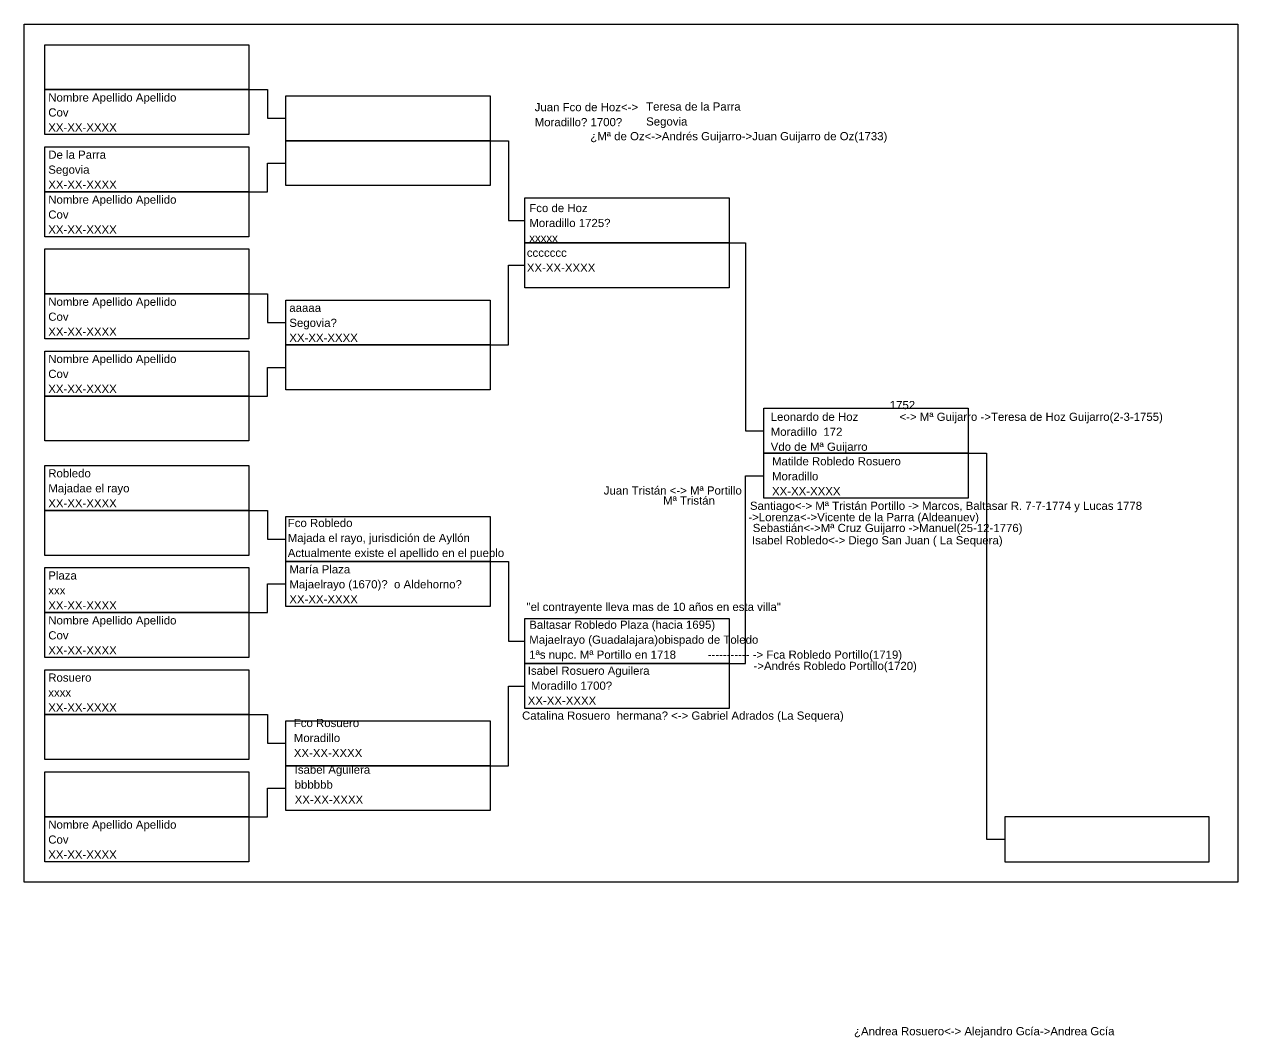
# Model space of a CAD drawing. Header units: millimetres. Extents: x -16844 to 23151, y -8543 to 4892.
# Drawn here: x -568.8 to -271.8, y -1995.1 to -1747 of the extents above; entities that cross this region are included whole.
import ezdxf

# ---------------------------------------------------------------- set-up
doc = ezdxf.new("R2010")
doc.units = ezdxf.units.MM
doc.layers.add('Sanz', color=230, linetype='Continuous')
doc.styles.add('Arial', font='arial.ttf', dxfattribs={"height": 0.01})

# ---------------------------------------------------------------- blocks, each defined once
blk = doc.blocks.new('Hoja superior')
for points in [[(0, 210), (297, 210), (297, 0), (0, 0)], [(5, 205), (55, 205), (55, 194), (5, 194)], [(5, 194), (55, 194), (55, 183), (5, 183)], [(64, 192.5), (114, 192.5), (114, 181.5), (64, 181.5)], [(64, 181.5), (114, 181.5), (114, 170.5), (64, 170.5)], [(5, 180), (55, 180), (55, 169), (5, 169)], [(5, 169), (55, 169), (55, 158), (5, 158)], [(122.5, 167.5), (172.5, 167.5), (172.5, 156.5), (122.5, 156.5)], [(5, 155), (55, 155), (55, 144), (5, 144)], [(122.5, 156.5), (172.5, 156.5), (172.5, 145.5), (122.5, 145.5)], [(5, 144), (55, 144), (55, 133), (5, 133)], [(64, 142.5), (114, 142.5), (114, 131.5), (64, 131.5)], [(64, 131.5), (114, 131.5), (114, 120.5), (64, 120.5)], [(5, 130), (55, 130), (55, 119), (5, 119)], [(5, 119), (55, 119), (55, 108), (5, 108)], [(181, 116), (231, 116), (231, 105), (181, 105)], [(181, 105), (231, 105), (231, 94), (181, 94)], [(5, 102), (55, 102), (55, 91), (5, 91)], [(5, 91), (55, 91), (55, 80), (5, 80)], [(64, 89.5), (114, 89.5), (114, 78.5), (64, 78.5)], [(64, 78.5), (114, 78.5), (114, 67.5), (64, 67.5)], [(5, 77), (55, 77), (55, 66), (5, 66)], [(5, 66), (55, 66), (55, 55), (5, 55)], [(122.5, 64.5), (172.5, 64.5), (172.5, 53.5), (122.5, 53.5)], [(122.5, 53.5), (172.5, 53.5), (172.5, 42.5), (122.5, 42.5)], [(5, 52), (55, 52), (55, 41), (5, 41)], [(5, 41), (55, 41), (55, 30), (5, 30)], [(64, 39.5), (114, 39.5), (114, 28.5), (64, 28.5)], [(5, 27), (55, 27), (55, 16), (5, 16)], [(64, 28.5), (114, 28.5), (114, 17.5), (64, 17.5)], [(5, 16), (55, 16), (55, 5), (5, 5)], [(240, 5), (290, 5), (290, 16), (240, 16)]]:
    blk.add_lwpolyline(points, close=True)
for points in [[(55, 194), (59.5, 194), (59.5, 187), (64, 187)], [(114, 181.5), (118.5, 181.5), (118.5, 162), (122.5, 162)], [(55, 169), (59.5, 169), (59.5, 176), (64, 176)], [(172.5, 156.5), (176.5, 156.5), (176.5, 110.5), (181, 110.5)], [(114, 131.5), (118.5, 131.5), (118.5, 151), (122.5, 151)], [(55, 144), (59.5, 144), (59.5, 137), (64, 137)], [(55, 119), (59.5, 119), (59.5, 126), (64, 126)], [(231, 105), (235.5, 105), (235.5, 10.5), (240, 10.5)], [(172.5, 53.5), (176.5, 53.5), (176.5, 99.5), (181, 99.5)], [(55, 91), (59.5, 91), (59.5, 84), (64, 84)], [(114, 78.5), (118.5, 78.5), (118.5, 59), (122.5, 59)], [(55, 66), (59.5, 66), (59.5, 73), (64, 73)], [(114, 28.5), (118.5, 28.5), (118.5, 48), (122.5, 48)], [(55, 41), (59.5, 41), (59.5, 34), (64, 34)], [(55, 16), (59.5, 16), (59.5, 23), (64, 23)]]:
    blk.add_lwpolyline(points)
blk = doc.blocks.new('Casilla')
at = {"style": 'Arial'}
for tag, p in [('NOMBRE', (0.88, 8.08)), ('LUGAR_NACIMIENTO', (0.88, 4.42)), ('FECHA', (0.88, 0.75))]:
    blk.add_attdef(tag, p, '', height=2, dxfattribs=at)
blk = doc.blocks.new('Hermanos')
at = {"style": 'Arial'}
blk.add_attdef('NOMBRE', (0, 0), '', height=2, dxfattribs=at)

msp = doc.modelspace()

# ---------------------------------------------------------------- block references
for name, p, values in [('Casilla', (-563.84, -1774.03), {'NOMBRE': 'Nombre Apellido Apellido', 'LUGAR_NACIMIENTO': 'Cov', 'FECHA': 'XX-XX-XXXX'}), ('Casilla', (-563.84, -1788.03), {'NOMBRE': 'De la Parra', 'LUGAR_NACIMIENTO': 'Segovia', 'FECHA': 'XX-XX-XXXX'}), ('Casilla', (-563.84, -1799.03), {'NOMBRE': 'Nombre Apellido Apellido', 'LUGAR_NACIMIENTO': 'Cov', 'FECHA': 'XX-XX-XXXX'}), ('Casilla', (-446.11, -1801.09), {'NOMBRE': 'Fco de Hoz', 'LUGAR_NACIMIENTO': 'Moradillo 1725?', 'FECHA': 'xxxxx'}), ('Casilla', (-563.84, -1824.03), {'NOMBRE': 'Nombre Apellido Apellido', 'LUGAR_NACIMIENTO': 'Cov', 'FECHA': 'XX-XX-XXXX'}), ('Casilla', (-563.84, -1838.03), {'NOMBRE': 'Nombre Apellido Apellido', 'LUGAR_NACIMIENTO': 'Cov', 'FECHA': 'XX-XX-XXXX'}), ('Hermanos', (-357.01, -1841.24), {'NOMBRE': '1752'}), ('Casilla', (-387.02, -1852.19), {'NOMBRE': 'Leonardo de Hoz             <-> Mª Guijarro ->Teresa de Hoz Guijarro(2-3-1755)', 'LUGAR_NACIMIENTO': 'Moradillo  172', 'FECHA': 'Vdo de Mª Guijarro'}), ('Casilla', (-386.7, -1863.08), {'NOMBRE': 'Matilde Robledo Rosuero', 'LUGAR_NACIMIENTO': 'Moradillo', 'FECHA': 'XX-XX-XXXX'}), ('Casilla', (-563.84, -1866.03), {'NOMBRE': 'Robledo', 'LUGAR_NACIMIENTO': 'Majadae el rayo', 'FECHA': 'XX-XX-XXXX'}), ('Hermanos', (-427.01, -1862.15), {'NOMBRE': 'Juan Tristán <-> Mª Portillo'}), ('Hermanos', (-412.47, -1864.61), {'NOMBRE': 'Mª Tristán'}), ('Hermanos', (-391.23, -1865.89), {'NOMBRE': 'Santiago<-> Mª Tristán Portillo -> Marcos, Baltasar R. 7-7-1774 y Lucas 1778'}), ('Casilla', (-505.22, -1878.19), {'NOMBRE': 'Fco Robledo', 'LUGAR_NACIMIENTO': 'Majada el rayo, jurisdición de Ayllón', 'FECHA': 'Actualmente existe el apellido en el pueblo'}), ('Hermanos', (-393.17, -1868.68), {'NOMBRE': '  ->Lorenza<->Vicente de la Parra (Aldeanuev)'}), ('Hermanos', (-390.53, -1871.33), {'NOMBRE': 'Sebastián<->Mª Cruz Guijarro ->Manuel(25-12-1776)'}), ('Hermanos', (-390.72, -1874.34), {'NOMBRE': 'Isabel Robledo<-> Diego San Juan ( La Sequera)'}), ('Casilla', (-504.84, -1889.53), {'NOMBRE': 'María Plaza', 'LUGAR_NACIMIENTO': 'Majaelrayo (1670)?  o Aldehorno?', 'FECHA': 'XX-XX-XXXX'}), ('Casilla', (-563.84, -1891.03), {'NOMBRE': 'Plaza', 'LUGAR_NACIMIENTO': 'xxx', 'FECHA': 'XX-XX-XXXX'}), ('Hermanos', (-445.89, -1890.64), {'NOMBRE': '"el contrayente lleva mas de 10 años en esta villa"'}), ('Casilla', (-563.84, -1902.03), {'NOMBRE': 'Nombre Apellido Apellido', 'LUGAR_NACIMIENTO': 'Cov', 'FECHA': 'XX-XX-XXXX'}), ('Casilla', (-446.12, -1903.09), {'NOMBRE': 'Baltasar Robledo Plaza (hacia 1695)', 'LUGAR_NACIMIENTO': 'Majaelrayo (Guadalajara)obispado de Toledo', 'FECHA': '1ªs nupc. Mª Portillo en 1718          ----------- -> Fca Robledo Portillo(1719) '}), ('Casilla', (-563.84, -1916.03), {'NOMBRE': 'Rosuero', 'LUGAR_NACIMIENTO': 'xxxx', 'FECHA': 'XX-XX-XXXX'}), ('Casilla', (-446.49, -1914.35), {'NOMBRE': 'Isabel Rosuero Aguilera', 'LUGAR_NACIMIENTO': ' Moradillo 1700?', 'FECHA': 'XX-XX-XXXX'}), ('Casilla', (-503.74, -1927.15), {'NOMBRE': 'Fco Rosuero', 'LUGAR_NACIMIENTO': 'Moradillo  ', 'FECHA': 'XX-XX-XXXX'}), ('Casilla', (-503.53, -1938.57), {'NOMBRE': 'Isabel Aguilera', 'LUGAR_NACIMIENTO': 'bbbbbb', 'FECHA': 'XX-XX-XXXX'}), ('Casilla', (-563.84, -1952.03), {'NOMBRE': 'Nombre Apellido Apellido', 'LUGAR_NACIMIENTO': 'Cov', 'FECHA': 'XX-XX-XXXX'})]:
    msp.add_blockref(name, p).add_auto_attribs(values)
ref = msp.add_blockref('Casilla', (-444.79, -1776.39))
ref.add_attrib('NOMBRE', 'Juan Fco de Hoz<->', (-443.91, -1768.31), dxfattribs={"height": 2, "style": 'Arial'})
ref.add_attrib('LUGAR_NACIMIENTO', 'Moradillo? 1700?', (-443.91, -1771.98), dxfattribs={"height": 2, "style": 'Arial'})
ref = msp.add_blockref('Casilla', (-417.51, -1776.24))
ref.add_attrib('NOMBRE', 'Teresa de la Parra', (-416.63, -1768.16), dxfattribs={"height": 2, "style": 'Arial'})
ref.add_attrib('LUGAR_NACIMIENTO', 'Segovia', (-416.63, -1771.82), dxfattribs={"height": 2, "style": 'Arial'})
ref = msp.add_blockref('Hermanos', (-430.29, -1775.42))
ref.add_attrib('NOMBRE', '¿Mª de Oz<->Andrés Guijarro->Juan Guijarro de Oz(1733)', (-430.29, -1775.42), dxfattribs={"color": 253, "height": 2, "style": 'Arial'})
ref = msp.add_blockref('Casilla', (-446.71, -1808.37))
ref.add_attrib('LUGAR_NACIMIENTO', 'ccccccc', (-445.83, -1803.95), dxfattribs={"height": 2, "style": 'Arial'})
ref.add_attrib('FECHA', 'XX-XX-XXXX', (-445.83, -1807.62), dxfattribs={"height": 2, "style": 'Arial'})
ref = msp.add_blockref('Casilla', (-504.84, -1825.53))
ref.add_attrib('NOMBRE', 'aaaaa', (-503.96, -1817.44), dxfattribs={"height": 2, "style": 'Arial'})
ref.add_attrib('LUGAR_NACIMIENTO', 'Segovia?', (-503.96, -1821.11), dxfattribs={"color": 253, "height": 2, "style": 'Arial'})
ref.add_attrib('FECHA', 'XX-XX-XXXX', (-503.96, -1824.78), dxfattribs={"height": 2, "style": 'Arial'})
ref = msp.add_blockref('Casilla', (-392.01, -1905.84))
ref.add_attrib('FECHA', ' ->Andrés Robledo Portillo(1720) ', (-391.13, -1905.09), dxfattribs={"height": 2, "style": 'Arial'})
ref = msp.add_blockref('Hermanos', (-447, -1917.26))
ref.add_attrib('NOMBRE', 'Catalina Rosuero  hermana? <-> Gabriel Adrados (La Sequera)', (-447, -1917.26), dxfattribs={"color": 254, "height": 2, "style": 'Arial'})
ref = msp.add_blockref('Hermanos', (-365.75, -1994.51))
ref.add_attrib('NOMBRE', '¿Andrea Rosuero<-> Alejandro Gcía->Andrea Gcía', (-365.75, -1994.51), dxfattribs={"color": 254, "height": 2, "style": 'Arial'})
at = {"layer": 'Sanz'}
msp.add_blockref('Hoja superior', (-568.84, -1957.03), dxfattribs=at)

doc.saveas('drawing.dxf')
